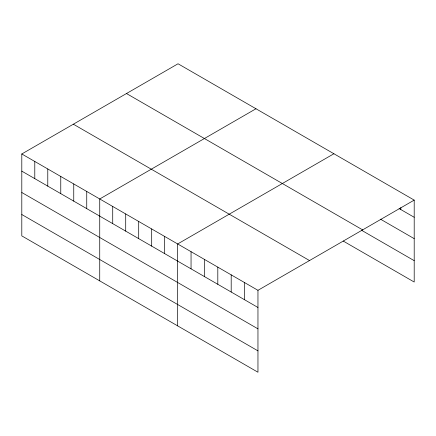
<?xml version="1.0" encoding="UTF-8"?>
<svg xmlns="http://www.w3.org/2000/svg" width="436" height="436" viewBox="0 0 436 436"><rect width="100%" height="100%" fill="white"/><g stroke="black" fill="none" stroke-linecap="round" stroke-linejoin="round"><path stroke-width="0.65" d="M21.8 153.968L257.959 290.316L257.959 372.235L21.8 235.892L21.8 153.968L178.041 63.765L414.2 200.108L414.2 282.032L343.214 241.048M255.976 108.76L99.735 198.963L99.735 280.882M333.905 153.75L177.665 243.958L177.665 325.877M257.959 290.316L414.2 200.108M399.071 208.539L414.2 217.275M380.454 219.161L414.2 238.645M126.484 93.533L362.643 229.876M361.836 230.426L414.2 260.663M73.357 124.2L309.516 260.548M21.8 171.135L257.959 307.478M21.8 192.505L257.959 328.848M21.8 214.523L257.959 350.866M400.82 207.569L400.82 209.547M244.574 282.588L244.574 299.755M231.194 274.86L231.194 292.027M217.809 267.137L217.809 284.299M204.43 259.409L204.43 276.577M191.05 251.681L191.05 268.849M164.677 236.459L164.677 253.621M151.69 228.96L151.69 246.122M138.697 221.461L138.697 238.623M125.71 213.962L125.71 231.129M112.722 206.462L112.722 223.63M86.742 191.464L86.742 208.631M73.755 183.965L73.755 201.132M60.768 176.466L60.768 193.633M47.78 168.966L47.78 186.134M34.787 161.467L34.787 178.635"/></g></svg>
